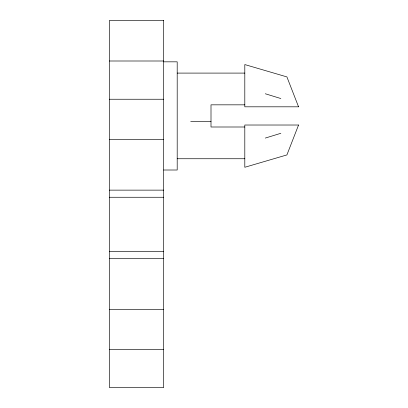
<?xml version="1.0" encoding="UTF-8"?>
<svg xmlns="http://www.w3.org/2000/svg" width="408" height="408" viewBox="0 0 408 408"><rect width="100%" height="100%" fill="white"/><g stroke="black" fill="none" stroke-linecap="round" stroke-linejoin="round"><path stroke-width="0.61" d="M265.297 138.072L280.842 133.299M109.446 61.001L163.669 61.001M163.669 61.827L177.194 61.827L177.194 170.009L163.669 170.009M177.194 73.093L244.805 73.093M109.446 99.241L163.669 99.241M244.805 104.836L211.002 104.836L211.002 127L244.805 127M190.714 121.508L211.002 121.508M109.446 139.618L163.669 139.618M177.194 158.743L244.805 158.743M109.446 190.133L163.669 190.133M109.446 197.263L163.669 197.263M109.446 251.338L163.669 251.338M109.446 258.488L163.669 258.488M109.446 309.621L163.669 309.621M109.446 349.365L163.669 349.365M265.297 93.763L280.842 98.537M298.554 125.021L286.911 154.928L244.805 167.275L244.805 125.021L298.554 125.021M163.669 20.4L109.446 20.4L109.446 387.6L163.669 387.6L163.669 20.4M298.554 106.814L244.805 106.814L244.805 64.566L286.911 76.908L298.554 106.814"/></g></svg>
